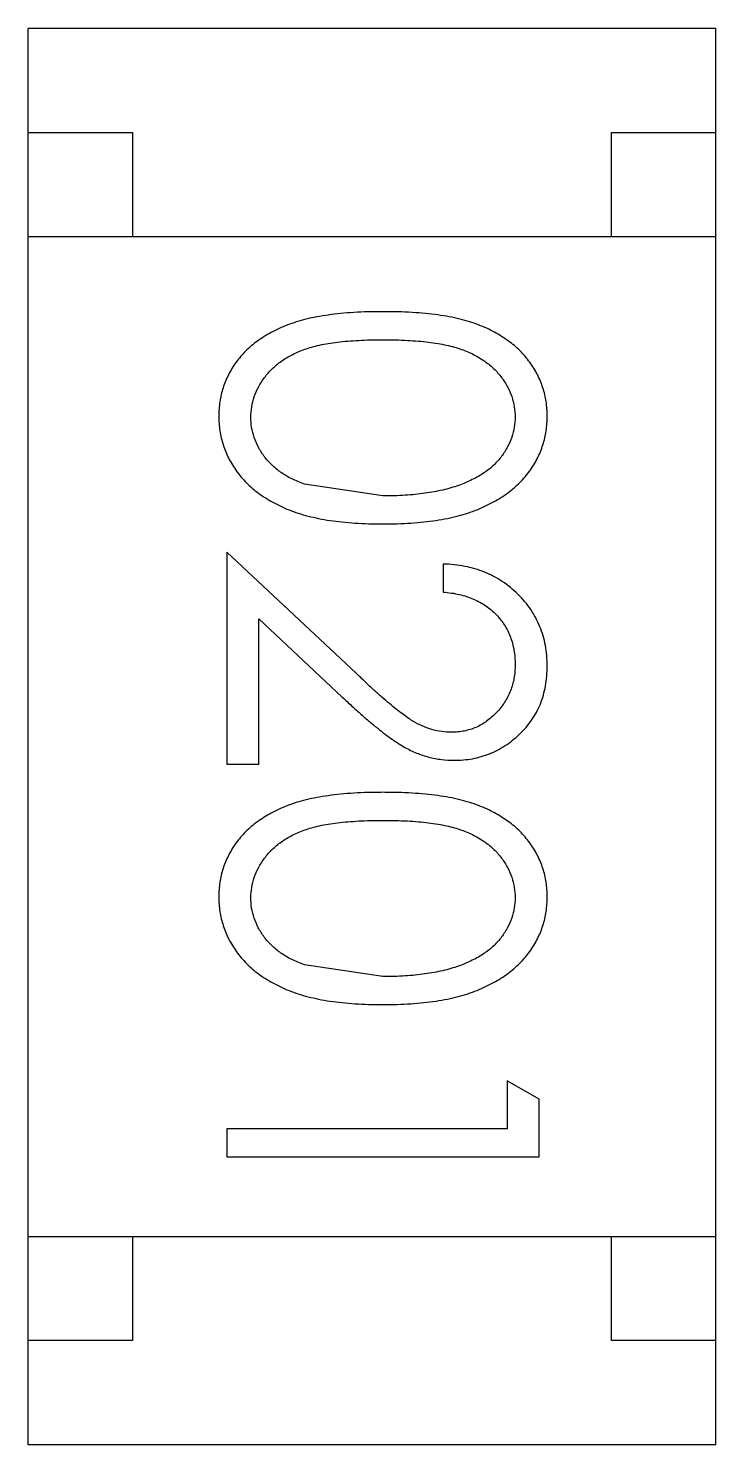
# Model space of a CAD drawing. Header units: inches. Extents: x 246 to 500, y -220 to -17.
# Drawn here: x 468.375 to 468.705, y -160.834 to -160.154 of the extents above; entities that cross this region are included whole.
import ezdxf

# ---------------------------------------------------------------- set-up
doc = ezdxf.new("R2010")
doc.units = ezdxf.units.IN
doc.header["$LTSCALE"] = 1.21
doc.header["$MEASUREMENT"] = 0
doc.layers.get('0').update_dxf_attribs({"linetype": 'CONTINUOUS'})

msp = doc.modelspace()

# ---------------------------------------------------------------- linework, layer by layer
at = {"color": 7, "linetype": 'Continuous'}
for p, q in [((468.70503, -160.15359), (468.37503, -160.15359)), ((468.37503, -160.83359), (468.37503, -160.15359)), ((468.70503, -160.83359), (468.70503, -160.15359)), ((468.37503, -160.20359), (468.42503, -160.20359)), ((468.42503, -160.20359), (468.42503, -160.25359)), ((468.65503, -160.20359), (468.70503, -160.20359)), ((468.65503, -160.25359), (468.65503, -160.20359)), ((468.37503, -160.25359), (468.70503, -160.25359)), ((468.54531, -160.37809), (468.5076, -160.37241)), ((468.53239, -160.46318), (468.47031, -160.40501)), ((468.47031, -160.40501), (468.47031, -160.50693)), ((468.57416, -160.41078), (468.57416, -160.42424)), ((468.4857, -160.43713), (468.52575, -160.47466)), ((468.4857, -160.50693), (468.4857, -160.43713)), ((468.47031, -160.50693), (468.4857, -160.50693)), ((468.54531, -160.60885), (468.5076, -160.60318)), ((468.62031, -160.66766), (468.60493, -160.65885)), ((468.60493, -160.65885), (468.60493, -160.68193)), ((468.62031, -160.69539), (468.62031, -160.66766)), ((468.60493, -160.68193), (468.47031, -160.68193)), ((468.47031, -160.68193), (468.47031, -160.69539)), ((468.47031, -160.69539), (468.62031, -160.69539)), ((468.37503, -160.73359), (468.70503, -160.73359)), ((468.42503, -160.73359), (468.42503, -160.78359)), ((468.65503, -160.78359), (468.65503, -160.73359)), ((468.42503, -160.78359), (468.37503, -160.78359)), ((468.70503, -160.78359), (468.65503, -160.78359)), ((468.70503, -160.83359), (468.37503, -160.83359))]:
    msp.add_line(p, q, dxfattribs=at)
for points, knots in [([(468.54525, -160.28962), (468.54287, -160.28964), (468.53823, -160.28967), (468.53146, -160.28997), (468.52511, -160.29047), (468.51916, -160.29119), (468.51363, -160.29209), (468.50848, -160.29314), (468.50376, -160.29447), (468.49943, -160.29598), (468.49543, -160.29768), (468.4917, -160.29954), (468.48824, -160.30155), (468.48504, -160.30373), (468.48206, -160.30603), (468.47933, -160.3085), (468.4769, -160.31116), (468.4747, -160.31395), (468.47278, -160.31687), (468.47109, -160.31989), (468.46963, -160.32298), (468.46851, -160.32618), (468.46759, -160.32945), (468.46693, -160.3328), (468.46652, -160.33626), (468.46649, -160.33859), (468.46647, -160.33977)], [0, 0, 0, 0, 0.068113, 0.132564, 0.193427, 0.250218, 0.303569, 0.353576, 0.400235, 0.443586, 0.484619, 0.524292, 0.56238, 0.599049, 0.63494, 0.669782, 0.704009, 0.737842, 0.771098, 0.803896, 0.836415, 0.868639, 0.900715, 0.933378, 0.966213, 1, 1, 1, 1]), ([(468.62416, -160.33977), (468.62414, -160.33859), (468.6241, -160.33626), (468.62369, -160.3328), (468.62304, -160.32943), (468.62209, -160.32615), (468.62093, -160.32293), (468.61947, -160.31981), (468.61775, -160.31678), (468.6158, -160.31383), (468.61358, -160.31102), (468.61114, -160.30835), (468.60842, -160.30589), (468.60546, -160.30356), (468.60224, -160.30142), (468.59881, -160.29938), (468.5951, -160.29756), (468.59114, -160.29589), (468.58683, -160.29441), (468.58213, -160.29313), (468.57702, -160.29201), (468.57148, -160.29117), (468.56551, -160.29047), (468.55913, -160.28997), (468.55233, -160.28967), (468.54766, -160.28964), (468.54525, -160.28962)], [0, 0, 0, 0, 0.033742, 0.066533, 0.099153, 0.13154, 0.164087, 0.196563, 0.229707, 0.263315, 0.297504, 0.331686, 0.366482, 0.4021, 0.438958, 0.476748, 0.515985, 0.556589, 0.599519, 0.645765, 0.695487, 0.748721, 0.805687, 0.866754, 0.931405, 1, 1, 1, 1]), ([(468.48185, -160.34022), (468.48193, -160.33857), (468.4821, -160.33527), (468.4834, -160.3304), (468.48547, -160.32566), (468.48785, -160.32189), (468.49015, -160.31904), (468.49207, -160.31698), (468.49423, -160.3151), (468.49654, -160.31332), (468.49905, -160.31169), (468.50176, -160.31023), (468.50466, -160.30887), (468.50777, -160.30762), (468.51118, -160.30653), (468.51495, -160.30561), (468.5191, -160.30485), (468.5236, -160.30417), (468.5285, -160.30371), (468.53377, -160.30336), (468.53942, -160.3031), (468.54331, -160.30309), (468.54531, -160.30309)], [0, 0, 0, 0, 0.060034, 0.120278, 0.182348, 0.247919, 0.281641, 0.315701, 0.350322, 0.385703, 0.421819, 0.459196, 0.497866, 0.538301, 0.58121, 0.628183, 0.679403, 0.734699, 0.794074, 0.858416, 0.927049, 1, 1, 1, 1]), ([(468.54531, -160.30309), (468.54733, -160.30309), (468.55123, -160.3031), (468.55689, -160.30336), (468.56218, -160.3037), (468.56707, -160.30423), (468.57161, -160.30482), (468.57574, -160.30565), (468.5795, -160.30656), (468.58291, -160.30765), (468.58602, -160.3089), (468.58893, -160.31025), (468.59163, -160.31175), (468.59414, -160.31338), (468.59647, -160.31512), (468.5986, -160.31702), (468.60054, -160.31903), (468.60278, -160.3219), (468.60514, -160.32564), (468.60728, -160.33034), (468.60851, -160.33524), (468.60869, -160.33857), (468.60877, -160.34023)], [0, 0, 0, 0, 0.073302, 0.142286, 0.206253, 0.266017, 0.321612, 0.372532, 0.419497, 0.462398, 0.502825, 0.541489, 0.579034, 0.615143, 0.650298, 0.684912, 0.718701, 0.752189, 0.817245, 0.879117, 0.939613, 1, 1, 1, 1]), ([(468.46647, -160.33977), (468.46648, -160.34097), (468.46652, -160.34334), (468.46697, -160.34685), (468.46762, -160.35029), (468.46855, -160.35364), (468.46977, -160.3569), (468.4712, -160.3601), (468.47296, -160.36318), (468.47494, -160.3662), (468.4772, -160.36909), (468.47973, -160.37182), (468.4825, -160.37442), (468.48555, -160.37682), (468.48885, -160.37908), (468.49242, -160.38115), (468.49622, -160.38308), (468.50029, -160.38485), (468.50467, -160.38647), (468.50942, -160.38779), (468.51451, -160.38897), (468.51996, -160.38993), (468.52578, -160.39063), (468.53195, -160.39118), (468.53849, -160.39146), (468.54296, -160.39152), (468.54525, -160.39155)], [0, 0, 0, 0, 0.033824, 0.067298, 0.10028, 0.133019, 0.165736, 0.198792, 0.232372, 0.266409, 0.301016, 0.336196, 0.371972, 0.408574, 0.446394, 0.485225, 0.525372, 0.567224, 0.611081, 0.65775, 0.70702, 0.759235, 0.814484, 0.873227, 0.934937, 1, 1, 1, 1]), ([(468.5076, -160.37241), (468.50655, -160.37202), (468.50451, -160.37126), (468.50157, -160.36993), (468.49885, -160.36847), (468.49633, -160.36686), (468.49402, -160.36511), (468.49188, -160.36327), (468.48996, -160.36126), (468.48772, -160.35845), (468.48537, -160.35476), (468.48338, -160.35005), (468.48206, -160.3452), (468.48192, -160.34189), (468.48185, -160.34022)], [0, 0, 0, 0, 0.075949, 0.148549, 0.218996, 0.286119, 0.351826, 0.416074, 0.478265, 0.540325, 0.660405, 0.774606, 0.887187, 1, 1, 1, 1]), ([(468.54525, -160.39155), (468.54756, -160.39152), (468.55204, -160.39147), (468.55861, -160.39118), (468.56482, -160.39064), (468.57066, -160.38989), (468.57614, -160.38894), (468.58126, -160.38778), (468.58601, -160.38636), (468.59043, -160.38478), (468.59451, -160.38295), (468.59836, -160.38104), (468.60191, -160.37892), (468.60522, -160.37669), (468.60824, -160.37426), (468.61102, -160.3717), (468.61354, -160.36898), (468.61577, -160.3661), (468.61777, -160.36313), (468.61947, -160.36004), (468.62093, -160.35687), (468.62209, -160.3536), (468.62303, -160.35027), (468.6237, -160.34685), (468.6241, -160.34334), (468.62414, -160.34097), (468.62416, -160.33977)], [0, 0, 0, 0, 0.065278, 0.127205, 0.186168, 0.241675, 0.294115, 0.343609, 0.390387, 0.434463, 0.476646, 0.517002, 0.555936, 0.593716, 0.630057, 0.665601, 0.700745, 0.734917, 0.768681, 0.802087, 0.834849, 0.867433, 0.900138, 0.932806, 0.966212, 1, 1, 1, 1]), ([(468.60877, -160.34023), (468.60869, -160.34186), (468.60851, -160.34515), (468.60728, -160.35), (468.60513, -160.35467), (468.60279, -160.35841), (468.6005, -160.36128), (468.59849, -160.36332), (468.59628, -160.36528), (468.59379, -160.36708), (468.59108, -160.36877), (468.58813, -160.37032), (468.58496, -160.37177), (468.58154, -160.3731), (468.57786, -160.37425), (468.57396, -160.37533), (468.56978, -160.37613), (468.56538, -160.37688), (468.56071, -160.37738), (468.55581, -160.37784), (468.55064, -160.37802), (468.54711, -160.37806), (468.54531, -160.37809)], [0, 0, 0, 0, 0.059689, 0.119507, 0.181075, 0.246162, 0.279894, 0.314468, 0.350403, 0.387474, 0.426147, 0.466624, 0.508745, 0.553328, 0.600058, 0.649177, 0.700552, 0.754894, 0.811825, 0.871514, 0.934319, 1, 1, 1, 1]), ([(468.62416, -160.4597), (468.62412, -160.45802), (468.62405, -160.45473), (468.62337, -160.44989), (468.62225, -160.44527), (468.62073, -160.44084), (468.61872, -160.43663), (468.6163, -160.43261), (468.61345, -160.42878), (468.61014, -160.42524), (468.60653, -160.42197), (468.60263, -160.41909), (468.59847, -160.41666), (468.59408, -160.41463), (468.58945, -160.413), (468.58456, -160.41184), (468.57945, -160.41104), (468.57594, -160.41087), (468.57416, -160.41078)], [0, 0, 0, 0, 0.06445, 0.126725, 0.187421, 0.247417, 0.306749, 0.366595, 0.427749, 0.490235, 0.553031, 0.614805, 0.676505, 0.738096, 0.801021, 0.864897, 0.931209, 1, 1, 1, 1]), ([(468.57416, -160.42424), (468.57549, -160.42437), (468.5781, -160.42462), (468.58187, -160.42536), (468.58543, -160.4263), (468.58875, -160.42754), (468.59183, -160.42905), (468.59469, -160.43079), (468.59733, -160.43278), (468.5997, -160.43505), (468.60183, -160.43751), (468.60371, -160.44012), (468.60528, -160.4429), (468.60654, -160.44584), (468.60753, -160.44892), (468.60826, -160.45215), (468.60868, -160.45553), (468.60874, -160.45783), (468.60877, -160.45901)], [0, 0, 0, 0, 0.073648, 0.143686, 0.210962, 0.275557, 0.338064, 0.399311, 0.4594, 0.51934, 0.579024, 0.637809, 0.695959, 0.754122, 0.813113, 0.873453, 0.935561, 1, 1, 1, 1]), ([(468.60877, -160.45901), (468.60874, -160.46013), (468.60868, -160.46233), (468.60825, -160.46556), (468.60756, -160.46866), (468.60657, -160.47163), (468.6053, -160.47447), (468.60376, -160.47717), (468.60191, -160.47973), (468.59983, -160.48214), (468.59755, -160.48434), (468.59512, -160.48625), (468.59261, -160.4879), (468.58997, -160.48925), (468.58721, -160.49028), (468.58436, -160.49099), (468.5814, -160.49147), (468.57939, -160.49152), (468.57836, -160.49155)], [0, 0, 0, 0, 0.068027, 0.133505, 0.19695, 0.26027, 0.322741, 0.384982, 0.448465, 0.513424, 0.578224, 0.640011, 0.700094, 0.760067, 0.819012, 0.877878, 0.938035, 1, 1, 1, 1]), ([(468.57957, -160.50501), (468.58105, -160.50496), (468.58397, -160.50488), (468.58828, -160.50431), (468.59243, -160.50329), (468.59645, -160.50196), (468.60029, -160.50016), (468.60399, -160.49799), (468.60757, -160.49545), (468.61092, -160.49252), (468.61406, -160.48932), (468.61672, -160.48577), (468.61903, -160.48202), (468.62095, -160.47804), (468.62238, -160.47378), (468.62339, -160.46929), (468.62404, -160.46457), (468.62412, -160.46134), (468.62416, -160.4597)], [0, 0, 0, 0, 0.06271, 0.123347, 0.183401, 0.242828, 0.302097, 0.36242, 0.423725, 0.487032, 0.550491, 0.612709, 0.674265, 0.73617, 0.799211, 0.863483, 0.930525, 1, 1, 1, 1]), ([(468.57836, -160.49155), (468.57674, -160.49148), (468.5735, -160.49136), (468.56871, -160.49032), (468.56406, -160.48862), (468.56025, -160.48664), (468.55714, -160.48459), (468.55445, -160.48271), (468.55153, -160.48036), (468.54824, -160.47771), (468.5447, -160.47462), (468.54086, -160.47117), (468.53671, -160.46732), (468.53387, -160.4646), (468.53239, -160.46318)], [0, 0, 0, 0, 0.088014, 0.174976, 0.2638, 0.355443, 0.406413, 0.465519, 0.533076, 0.609353, 0.693899, 0.787171, 0.889197, 1, 1, 1, 1]), ([(468.52575, -160.47466), (468.52729, -160.4761), (468.53026, -160.47887), (468.53461, -160.48282), (468.53874, -160.48637), (468.54262, -160.48957), (468.54624, -160.49242), (468.54963, -160.49489), (468.55278, -160.49699), (468.55661, -160.49933), (468.56135, -160.50164), (468.56725, -160.50356), (468.57334, -160.50479), (468.57748, -160.50494), (468.57957, -160.50501)], [0, 0, 0, 0, 0.09953, 0.192079, 0.277712, 0.357454, 0.429648, 0.495771, 0.555538, 0.608657, 0.707578, 0.804328, 0.901298, 1, 1, 1, 1]), ([(468.54525, -160.52039), (468.54287, -160.52041), (468.53823, -160.52043), (468.53146, -160.52074), (468.52511, -160.52124), (468.51916, -160.52196), (468.51363, -160.52286), (468.50848, -160.52391), (468.50376, -160.52524), (468.49943, -160.52675), (468.49543, -160.52845), (468.4917, -160.53031), (468.48824, -160.53232), (468.48503, -160.5345), (468.48206, -160.5368), (468.47933, -160.53927), (468.4769, -160.54193), (468.4747, -160.54472), (468.47278, -160.54764), (468.47109, -160.55065), (468.46963, -160.55374), (468.46851, -160.55695), (468.46759, -160.56022), (468.46693, -160.56357), (468.46652, -160.56703), (468.46649, -160.56936), (468.46647, -160.57054)], [0, 0, 0, 0, 0.068113, 0.132564, 0.193427, 0.250218, 0.303569, 0.353576, 0.400235, 0.443586, 0.484619, 0.524292, 0.56238, 0.599049, 0.63494, 0.669782, 0.704009, 0.737842, 0.771098, 0.803896, 0.836415, 0.868639, 0.900715, 0.933378, 0.966213, 1, 1, 1, 1]), ([(468.62416, -160.57054), (468.62414, -160.56936), (468.6241, -160.56703), (468.62369, -160.56357), (468.62304, -160.5602), (468.62209, -160.55692), (468.62093, -160.5537), (468.61947, -160.55058), (468.61775, -160.54755), (468.6158, -160.54459), (468.61358, -160.54179), (468.61114, -160.53912), (468.60842, -160.53666), (468.60546, -160.53433), (468.60224, -160.53219), (468.59881, -160.53015), (468.5951, -160.52833), (468.59114, -160.52666), (468.58683, -160.52518), (468.58213, -160.5239), (468.57702, -160.52278), (468.57148, -160.52193), (468.56551, -160.52124), (468.55913, -160.52074), (468.55233, -160.52043), (468.54766, -160.52041), (468.54525, -160.52039)], [0, 0, 0, 0, 0.033742, 0.066533, 0.099153, 0.13154, 0.164087, 0.196563, 0.229707, 0.263315, 0.297504, 0.331686, 0.366482, 0.4021, 0.438958, 0.476748, 0.515985, 0.556589, 0.599519, 0.645765, 0.695487, 0.748721, 0.805687, 0.866754, 0.931405, 1, 1, 1, 1]), ([(468.48185, -160.57099), (468.48193, -160.56934), (468.4821, -160.56604), (468.4834, -160.56117), (468.48547, -160.55642), (468.48785, -160.55266), (468.49015, -160.54981), (468.49207, -160.54775), (468.49423, -160.54587), (468.49654, -160.54409), (468.49905, -160.54245), (468.50176, -160.54099), (468.50466, -160.53964), (468.50777, -160.53839), (468.51118, -160.5373), (468.51495, -160.53638), (468.5191, -160.53562), (468.5236, -160.53494), (468.5285, -160.53448), (468.53377, -160.53413), (468.53942, -160.53387), (468.54331, -160.53386), (468.54531, -160.53385)], [0, 0, 0, 0, 0.060034, 0.120278, 0.182348, 0.247919, 0.281641, 0.315701, 0.350322, 0.385703, 0.421819, 0.459196, 0.497866, 0.538301, 0.58121, 0.628183, 0.679403, 0.734699, 0.794074, 0.858416, 0.927049, 1, 1, 1, 1]), ([(468.54531, -160.53385), (468.54732, -160.53386), (468.55123, -160.53387), (468.55689, -160.53413), (468.56218, -160.53447), (468.56707, -160.535), (468.57161, -160.53559), (468.57574, -160.53642), (468.5795, -160.53733), (468.58291, -160.53842), (468.58602, -160.53967), (468.58893, -160.54102), (468.59163, -160.54252), (468.59414, -160.54415), (468.59647, -160.54589), (468.5986, -160.54779), (468.60054, -160.5498), (468.60278, -160.55267), (468.60514, -160.55641), (468.60728, -160.56111), (468.60851, -160.56601), (468.60869, -160.56934), (468.60877, -160.57099)], [0, 0, 0, 0, 0.073302, 0.142286, 0.206253, 0.266017, 0.321612, 0.372532, 0.419497, 0.462398, 0.502825, 0.541489, 0.579034, 0.615143, 0.650298, 0.684912, 0.718701, 0.752189, 0.817245, 0.879117, 0.939613, 1, 1, 1, 1]), ([(468.46647, -160.57054), (468.46648, -160.57174), (468.46652, -160.57411), (468.46697, -160.57762), (468.46762, -160.58106), (468.46855, -160.58441), (468.46977, -160.58766), (468.4712, -160.59087), (468.47296, -160.59395), (468.47494, -160.59697), (468.4772, -160.59986), (468.47973, -160.60259), (468.4825, -160.60519), (468.48555, -160.60759), (468.48885, -160.60985), (468.49242, -160.61192), (468.49622, -160.61385), (468.50029, -160.61562), (468.50467, -160.61724), (468.50942, -160.61856), (468.51451, -160.61974), (468.51996, -160.6207), (468.52578, -160.6214), (468.53195, -160.62195), (468.53849, -160.62223), (468.54296, -160.62229), (468.54525, -160.62232)], [0, 0, 0, 0, 0.033824, 0.067298, 0.10028, 0.133019, 0.165736, 0.198792, 0.232372, 0.266409, 0.301016, 0.336196, 0.371972, 0.408574, 0.446394, 0.485225, 0.525372, 0.567224, 0.611081, 0.65775, 0.70702, 0.759235, 0.814484, 0.873227, 0.934937, 1, 1, 1, 1]), ([(468.5076, -160.60318), (468.50655, -160.60279), (468.50451, -160.60203), (468.50157, -160.6007), (468.49885, -160.59924), (468.49633, -160.59763), (468.49402, -160.59588), (468.49188, -160.59404), (468.48996, -160.59202), (468.48772, -160.58922), (468.48537, -160.58553), (468.48337, -160.58082), (468.48205, -160.57597), (468.48192, -160.57266), (468.48185, -160.57099)], [0, 0, 0, 0, 0.075949, 0.148549, 0.218996, 0.286119, 0.351826, 0.416074, 0.478265, 0.540325, 0.660405, 0.774606, 0.887187, 1, 1, 1, 1]), ([(468.54525, -160.62232), (468.54755, -160.62229), (468.55204, -160.62223), (468.55861, -160.62195), (468.56482, -160.62141), (468.57066, -160.62066), (468.57614, -160.6197), (468.58126, -160.61855), (468.58601, -160.61713), (468.59043, -160.61555), (468.59451, -160.61371), (468.59836, -160.61181), (468.60191, -160.60969), (468.60522, -160.60746), (468.60824, -160.60503), (468.61102, -160.60247), (468.61354, -160.59975), (468.61577, -160.59687), (468.61777, -160.5939), (468.61947, -160.5908), (468.62093, -160.58764), (468.62209, -160.58437), (468.62303, -160.58104), (468.6237, -160.57762), (468.62409, -160.57411), (468.62414, -160.57174), (468.62416, -160.57054)], [0, 0, 0, 0, 0.065278, 0.127205, 0.186168, 0.241675, 0.294115, 0.343609, 0.390387, 0.434463, 0.476646, 0.517002, 0.555936, 0.593716, 0.630057, 0.665601, 0.700745, 0.734917, 0.768681, 0.802087, 0.834849, 0.867433, 0.900138, 0.932806, 0.966212, 1, 1, 1, 1]), ([(468.60877, -160.57099), (468.60869, -160.57263), (468.60851, -160.57592), (468.60728, -160.58077), (468.60513, -160.58543), (468.60279, -160.58918), (468.6005, -160.59205), (468.59849, -160.59409), (468.59628, -160.59605), (468.59379, -160.59785), (468.59108, -160.59954), (468.58813, -160.60109), (468.58496, -160.60254), (468.58154, -160.60386), (468.57786, -160.60502), (468.57396, -160.6061), (468.56978, -160.6069), (468.56538, -160.60765), (468.56071, -160.60815), (468.55581, -160.60861), (468.55064, -160.60879), (468.54711, -160.60883), (468.54531, -160.60885)], [0, 0, 0, 0, 0.059689, 0.119507, 0.181075, 0.246162, 0.279894, 0.314468, 0.350403, 0.387474, 0.426147, 0.466624, 0.508745, 0.553328, 0.600058, 0.649177, 0.700552, 0.754894, 0.811825, 0.871514, 0.934319, 1, 1, 1, 1])]:
    msp.add_open_spline(points, degree=3, knots=knots, dxfattribs=at)

doc.saveas('drawing.dxf')
